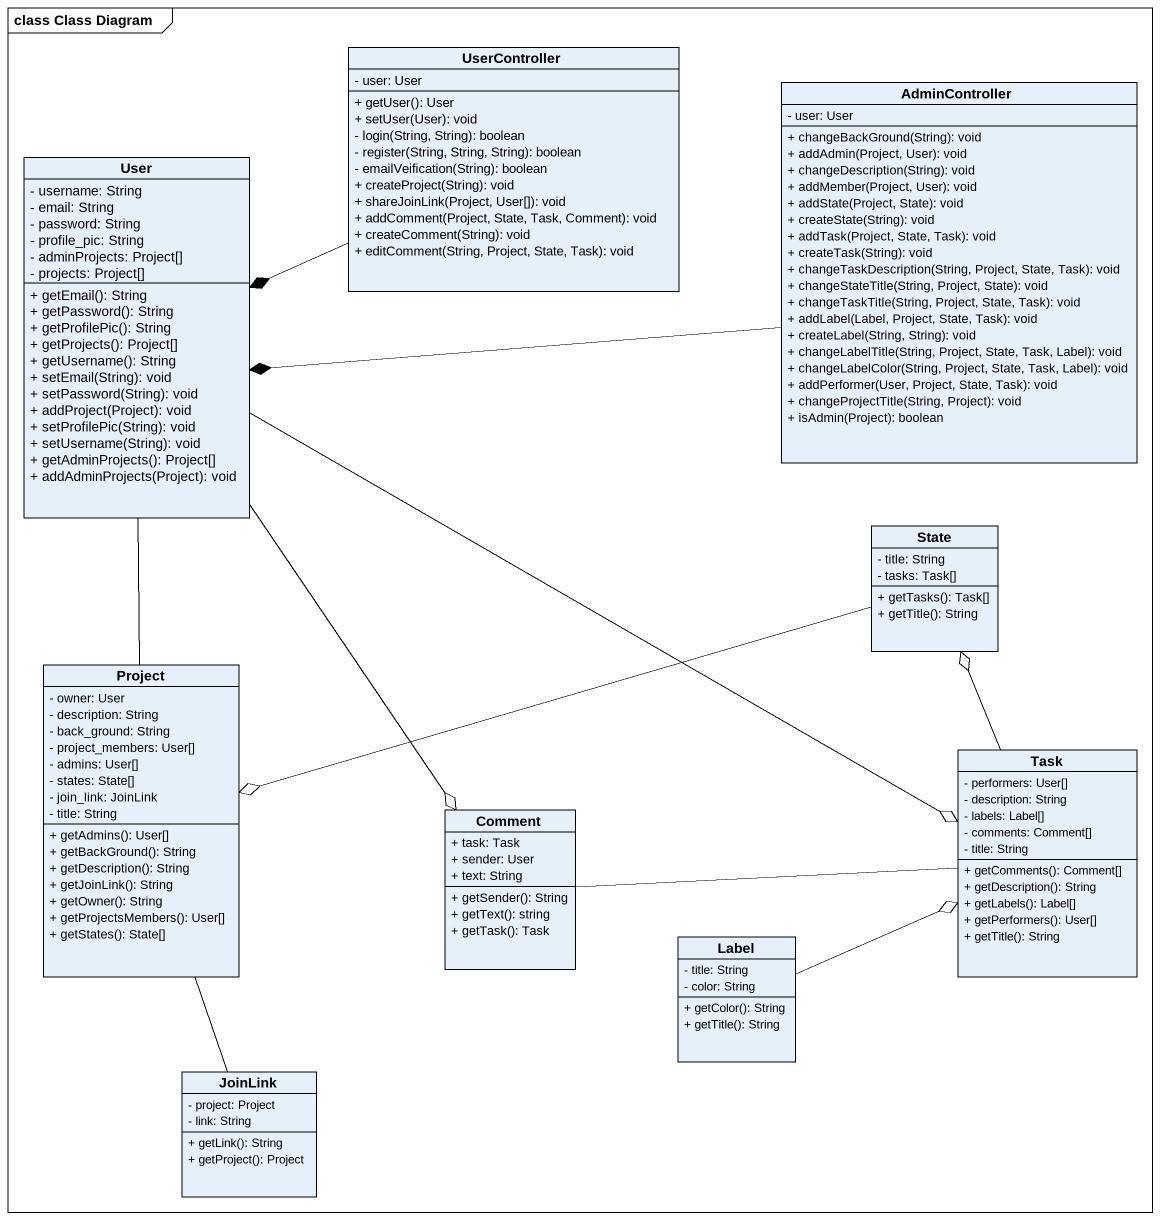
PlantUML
@startuml
mainframe class Class Diagram
hide circle
hide empty members
skinparam classAttributeIconSize 0
class UserController {
  - user: User
  + getUser(): User
  + setUser(User): void
  - login(String, String): boolean
  - register(String, String, String): boolean
  - emailVeification(String): boolean
  + createProject(String): void
  + shareJoinLink(Project, User[]): void
  + addComment(Project, State, Task, Comment): void
  + createComment(String): void
  + editComment(String, Project, State, Task): void
}
class AdminController {
  - user: User
  + changeBackGround(String): void
  + addAdmin(Project, User): void
  + changeDescription(String): void
  + addMember(Project, User): void
  + addState(Project, State): void
  + createState(String): void
  + addTask(Project, State, Task): void
  + createTask(String): void
  + changeTaskDescription(String, Project, State, Task): void
  + changeStateTitle(String, Project, State): void
  + changeTaskTitle(String, Project, State, Task): void
  + addLabel(Label, Project, State, Task): void
  + createLabel(String, String): void
  + changeLabelTitle(String, Project, State, Task, Label): void
  + changeLabelColor(String, Project, State, Task, Label): void
  + addPerformer(User, Project, State, Task): void
  + changeProjectTitle(String, Project): void
  + isAdmin(Project): boolean
}
class User {
  - username: String
  - email: String
  - password: String
  - profile_pic: String
  - adminProjects: Project[]
  - projects: Project[]
  + getEmail(): String
  + getPassword(): String
  + getProfilePic(): String
  + getProjects(): Project[]
  + getUsername(): String
  + setEmail(String): void
  + setPassword(String): void
  + addProject(Project): void
  + setProfilePic(String): void
  + setUsername(String): void
  + getAdminProjects(): Project[]
  + addAdminProjects(Project): void
}
class "State" as State_ {
  - title: String
  - tasks: Task[]
  + getTasks(): Task[]
  + getTitle(): String
}
class Project {
  - owner: User
  - description: String
  - back_ground: String
  - project_members: User[]
  - admins: User[]
  - states: State[]
  - join_link: JoinLink
  - title: String
  + getAdmins(): User[]
  + getBackGround(): String
  + getDescription(): String
  + getJoinLink(): String
  + getOwner(): String
  + getProjectsMembers(): User[]
  + getStates(): State[]
}
class Task {
  - performers: User[]
  - description: String
  - labels: Label[]
  - comments: Comment[]
  - title: String
  + getComments(): Comment[]
  + getDescription(): String
  + getLabels(): Label[]
  + getPerformers(): User[]
  + getTitle(): String
}
class Comment {
  + task: Task
  + sender: User
  + text: String
  + getSender(): String
  + getText(): string
  + getTask(): Task
}
class "Label" as Label_ {
  - title: String
  - color: String
  + getColor(): String
  + getTitle(): String
}
class JoinLink {
  - project: Project
  - link: String
  + getLink(): String
  + getProject(): Project
}
UserController -left-* User
AdminController -left-* User
User -right-o Task
User --o Comment
State_ -left-o Project
Project -up- User
Task -up-o State_
Comment -right- Task
Label_ -right-o Task
JoinLink -up- Project
@enduml
